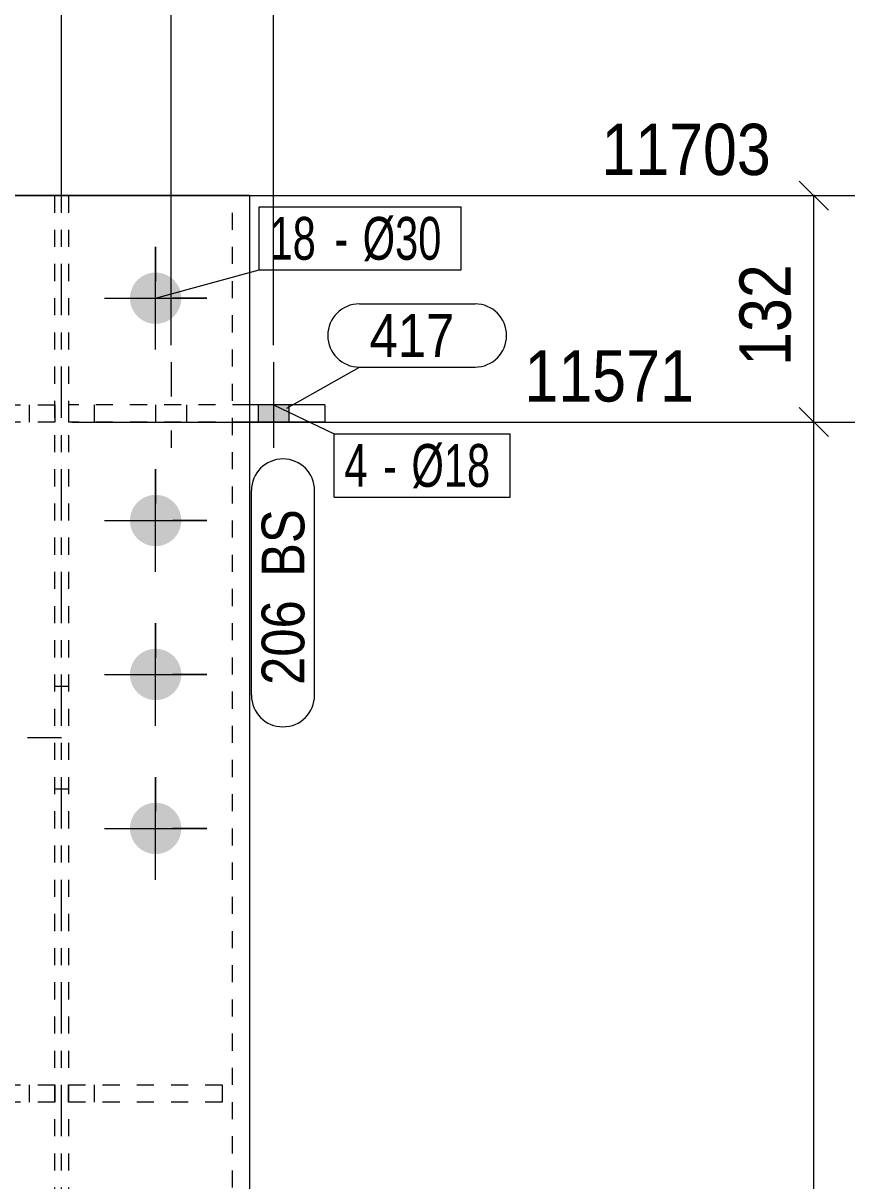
# Model space of a CAD drawing. Header units: millimetres. Extents: x 2 to 579, y 1 to 405.
# Drawn here: x 102 to 150.7, y 303.3 to 371 of the extents above; entities that cross this region are included whole.
import ezdxf

# ---------------------------------------------------------------- set-up
doc = ezdxf.new("R2010")
doc.units = ezdxf.units.MM
for name, pattern in [('XKITLINE00', [0]), ('XKITLINE01', [4, 1, -1, 1, -1]), ('XKITLINE02', [4, 2, -2]), ('XKITLINE03', [6, 3, -1, 1, -1])]:
    doc.linetypes.add(name, pattern=pattern)
for name, color, linetype, lineweight in [('Bolt', 3, 'Continuous', 0), ('BoltMark', 7, 'Continuous', 0), ('Dimensions', 7, 'Continuous', 0), ('Part', 2, 'Continuous', 0), ('PartMark', 7, 'Continuous', 0)]:
    doc.layers.add(name, color=color, linetype=linetype, lineweight=lineweight)
doc.styles.add('ARIAL', font='ARIAL.TTF')
doc.styles.add('ARIAL_NARROW', font='ARIALN.TTF')

# ---------------------------------------------------------------- blocks, each defined once
blk = doc.blocks.new('*A29')
at = {"layer": 'Bolt', "color": 3, "linetype": 'XKITLINE02', "lineweight": 0}
for p, q in [((103.88, 332.272), (104.68, 332.272)), ((102.28, 329.272), (106.28, 329.272)), ((103.88, 326.272), (104.68, 326.272))]:
    blk.add_line(p, q, dxfattribs=at)
blk = doc.blocks.new('*A33')
at = {"layer": 'Bolt'}
for points in [[(108.281, 354.991), (108.282, 355.028), (108.284, 355.065), (108.287, 355.101), (108.291, 355.138), (108.296, 355.174), (108.302, 355.211), (108.309, 355.247), (108.317, 355.283), (108.325, 355.319), (108.334, 355.354), (108.345, 355.39), (108.356, 355.425), (108.368, 355.46), (108.381, 355.494), (108.394, 355.528), (108.409, 355.562), (108.424, 355.596), (108.44, 355.629), (108.457, 355.661), (108.475, 355.694), (108.493, 355.726), (108.513, 355.757), (108.533, 355.788), (108.554, 355.818), (108.575, 355.848), (108.598, 355.877), (108.621, 355.906), (108.644, 355.934), (108.669, 355.962), (108.694, 355.989), (108.719, 356.015), (108.746, 356.041), (108.773, 356.066), (108.8, 356.09), (108.828, 356.114), (108.857, 356.137), (108.887, 356.159), (108.916, 356.181), (108.947, 356.202), (108.978, 356.222), (109.009, 356.241), (109.041, 356.26), (109.073, 356.277), (109.106, 356.294), (109.139, 356.31), (109.172, 356.326), (109.206, 356.34), (109.24, 356.354), (109.275, 356.367), (109.31, 356.379), (109.345, 356.39), (109.38, 356.4), (109.416, 356.409), (109.451, 356.418), (109.487, 356.426), (109.524, 356.432), (109.56, 356.438), (109.596, 356.443), (109.633, 356.447), (109.67, 356.45), (109.706, 356.453), (109.743, 356.454), (109.78, 356.454), (109.817, 356.454), (109.854, 356.453), (109.89, 356.45), (109.927, 356.447), (109.964, 356.443), (110, 356.438), (110.037, 356.432), (110.073, 356.426), (110.109, 356.418), (110.145, 356.409), (110.18, 356.4), (110.216, 356.39), (110.251, 356.379), (110.285, 356.367), (110.32, 356.354), (110.354, 356.34), (110.388, 356.326), (110.421, 356.31), (110.455, 356.294), (110.487, 356.277), (110.519, 356.26), (110.551, 356.241), (110.583, 356.222), (110.613, 356.202), (110.644, 356.181), (110.674, 356.159), (110.703, 356.137), (110.732, 356.114), (110.76, 356.09), (110.787, 356.066), (110.814, 356.041), (110.841, 356.015), (110.866, 355.989), (110.892, 355.962), (110.916, 355.934), (110.94, 355.906), (110.963, 355.877), (110.985, 355.848), (111.006, 355.818), (111.027, 355.788), (111.047, 355.757), (111.067, 355.726), (111.085, 355.694), (111.103, 355.661), (111.12, 355.629), (111.136, 355.596), (111.151, 355.562), (111.166, 355.528), (111.18, 355.494), (111.192, 355.46), (111.204, 355.425), (111.215, 355.39), (111.226, 355.354), (111.235, 355.319), (111.244, 355.283), (111.251, 355.247), (111.258, 355.211), (111.264, 355.174), (111.269, 355.138), (111.273, 355.101), (111.276, 355.065), (111.278, 355.028), (111.28, 354.991), (111.28, 354.954), (111.28, 354.918), (111.278, 354.881), (111.276, 354.844), (111.273, 354.807), (111.269, 354.771), (111.264, 354.734), (111.258, 354.698), (111.251, 354.662), (111.244, 354.626), (111.235, 354.59), (111.226, 354.554), (111.215, 354.519), (111.204, 354.484), (111.192, 354.449), (111.18, 354.415), (111.166, 354.38), (111.151, 354.347), (111.136, 354.313), (111.12, 354.28), (111.103, 354.247), (111.085, 354.215), (111.067, 354.183), (111.047, 354.152), (111.027, 354.121), (111.006, 354.091), (110.985, 354.061), (110.963, 354.032), (110.94, 354.003), (110.916, 353.975), (110.892, 353.947), (110.866, 353.92), (110.841, 353.894), (110.814, 353.868), (110.787, 353.843), (110.76, 353.819), (110.732, 353.795), (110.703, 353.772), (110.674, 353.75), (110.644, 353.728), (110.613, 353.707), (110.583, 353.687), (110.551, 353.668), (110.519, 353.649), (110.487, 353.632), (110.455, 353.615), (110.421, 353.598), (110.388, 353.583), (110.354, 353.569), (110.32, 353.555), (110.285, 353.542), (110.251, 353.53), (110.216, 353.519), (110.18, 353.509), (110.145, 353.499), (110.109, 353.491), (110.073, 353.483), (110.037, 353.476), (110, 353.471), (109.964, 353.466), (109.927, 353.462), (109.89, 353.458), (109.854, 353.456), (109.817, 353.455), (109.78, 353.454), (109.743, 353.455), (109.706, 353.456), (109.67, 353.458), (109.633, 353.462), (109.596, 353.466), (109.56, 353.471), (109.524, 353.476), (109.487, 353.483), (109.451, 353.491), (109.416, 353.499), (109.38, 353.509), (109.345, 353.519), (109.31, 353.53), (109.275, 353.542), (109.24, 353.555), (109.206, 353.569), (109.172, 353.583), (109.139, 353.598), (109.106, 353.615), (109.073, 353.632), (109.041, 353.649), (109.009, 353.668), (108.978, 353.687), (108.947, 353.707), (108.916, 353.728), (108.887, 353.75), (108.857, 353.772), (108.828, 353.795), (108.8, 353.819), (108.773, 353.843), (108.746, 353.868), (108.719, 353.894), (108.694, 353.92), (108.669, 353.947), (108.644, 353.975), (108.621, 354.003), (108.598, 354.032), (108.575, 354.061), (108.554, 354.091), (108.533, 354.121), (108.513, 354.152), (108.493, 354.183), (108.475, 354.215), (108.457, 354.247), (108.44, 354.28), (108.424, 354.313), (108.409, 354.347), (108.394, 354.38), (108.381, 354.415), (108.368, 354.449), (108.356, 354.484), (108.345, 354.519), (108.334, 354.554), (108.325, 354.59), (108.317, 354.626), (108.309, 354.662), (108.302, 354.698), (108.296, 354.734), (108.291, 354.771), (108.287, 354.807), (108.284, 354.844), (108.282, 354.881), (108.281, 354.918), (108.28, 354.954)], [(108.281, 341.991), (108.282, 342.028), (108.284, 342.065), (108.287, 342.101), (108.291, 342.138), (108.296, 342.174), (108.302, 342.211), (108.309, 342.247), (108.317, 342.283), (108.325, 342.319), (108.334, 342.354), (108.345, 342.39), (108.356, 342.425), (108.368, 342.46), (108.381, 342.494), (108.394, 342.528), (108.409, 342.562), (108.424, 342.596), (108.44, 342.629), (108.457, 342.661), (108.475, 342.694), (108.493, 342.726), (108.513, 342.757), (108.533, 342.788), (108.554, 342.818), (108.575, 342.848), (108.598, 342.877), (108.621, 342.906), (108.644, 342.934), (108.669, 342.962), (108.694, 342.989), (108.719, 343.015), (108.746, 343.041), (108.773, 343.066), (108.8, 343.09), (108.828, 343.114), (108.857, 343.137), (108.887, 343.159), (108.916, 343.181), (108.947, 343.202), (108.978, 343.222), (109.009, 343.241), (109.041, 343.26), (109.073, 343.277), (109.106, 343.294), (109.139, 343.31), (109.172, 343.326), (109.206, 343.34), (109.24, 343.354), (109.275, 343.367), (109.31, 343.379), (109.345, 343.39), (109.38, 343.4), (109.416, 343.409), (109.451, 343.418), (109.487, 343.426), (109.524, 343.432), (109.56, 343.438), (109.596, 343.443), (109.633, 343.447), (109.67, 343.45), (109.706, 343.453), (109.743, 343.454), (109.78, 343.454), (109.817, 343.454), (109.854, 343.453), (109.89, 343.45), (109.927, 343.447), (109.964, 343.443), (110, 343.438), (110.037, 343.432), (110.073, 343.426), (110.109, 343.418), (110.145, 343.409), (110.18, 343.4), (110.216, 343.39), (110.251, 343.379), (110.285, 343.367), (110.32, 343.354), (110.354, 343.34), (110.388, 343.326), (110.421, 343.31), (110.455, 343.294), (110.487, 343.277), (110.519, 343.26), (110.551, 343.241), (110.583, 343.222), (110.613, 343.202), (110.644, 343.181), (110.674, 343.159), (110.703, 343.137), (110.732, 343.114), (110.76, 343.09), (110.787, 343.066), (110.814, 343.041), (110.841, 343.015), (110.866, 342.989), (110.892, 342.962), (110.916, 342.934), (110.94, 342.906), (110.963, 342.877), (110.985, 342.848), (111.006, 342.818), (111.027, 342.788), (111.047, 342.757), (111.067, 342.726), (111.085, 342.694), (111.103, 342.661), (111.12, 342.629), (111.136, 342.596), (111.151, 342.562), (111.166, 342.528), (111.18, 342.494), (111.192, 342.46), (111.204, 342.425), (111.215, 342.39), (111.226, 342.354), (111.235, 342.319), (111.244, 342.283), (111.251, 342.247), (111.258, 342.211), (111.264, 342.174), (111.269, 342.138), (111.273, 342.101), (111.276, 342.065), (111.278, 342.028), (111.28, 341.991), (111.28, 341.954), (111.28, 341.918), (111.278, 341.881), (111.276, 341.844), (111.273, 341.807), (111.269, 341.771), (111.264, 341.734), (111.258, 341.698), (111.251, 341.662), (111.244, 341.626), (111.235, 341.59), (111.226, 341.554), (111.215, 341.519), (111.204, 341.484), (111.192, 341.449), (111.18, 341.415), (111.166, 341.38), (111.151, 341.347), (111.136, 341.313), (111.12, 341.28), (111.103, 341.247), (111.085, 341.215), (111.067, 341.183), (111.047, 341.152), (111.027, 341.121), (111.006, 341.091), (110.985, 341.061), (110.963, 341.032), (110.94, 341.003), (110.916, 340.975), (110.892, 340.947), (110.866, 340.92), (110.841, 340.894), (110.814, 340.868), (110.787, 340.843), (110.76, 340.819), (110.732, 340.795), (110.703, 340.772), (110.674, 340.75), (110.644, 340.728), (110.613, 340.707), (110.583, 340.687), (110.551, 340.668), (110.519, 340.649), (110.487, 340.632), (110.455, 340.615), (110.421, 340.598), (110.388, 340.583), (110.354, 340.569), (110.32, 340.555), (110.285, 340.542), (110.251, 340.53), (110.216, 340.519), (110.18, 340.509), (110.145, 340.499), (110.109, 340.491), (110.073, 340.483), (110.037, 340.476), (110, 340.471), (109.964, 340.466), (109.927, 340.462), (109.89, 340.458), (109.854, 340.456), (109.817, 340.455), (109.78, 340.454), (109.743, 340.455), (109.706, 340.456), (109.67, 340.458), (109.633, 340.462), (109.596, 340.466), (109.56, 340.471), (109.524, 340.476), (109.487, 340.483), (109.451, 340.491), (109.416, 340.499), (109.38, 340.509), (109.345, 340.519), (109.31, 340.53), (109.275, 340.542), (109.24, 340.555), (109.206, 340.569), (109.172, 340.583), (109.139, 340.598), (109.106, 340.615), (109.073, 340.632), (109.041, 340.649), (109.009, 340.668), (108.978, 340.687), (108.947, 340.707), (108.916, 340.728), (108.887, 340.75), (108.857, 340.772), (108.828, 340.795), (108.8, 340.819), (108.773, 340.843), (108.746, 340.868), (108.719, 340.894), (108.694, 340.92), (108.669, 340.947), (108.644, 340.975), (108.621, 341.003), (108.598, 341.032), (108.575, 341.061), (108.554, 341.091), (108.533, 341.121), (108.513, 341.152), (108.493, 341.183), (108.475, 341.215), (108.457, 341.247), (108.44, 341.28), (108.424, 341.313), (108.409, 341.347), (108.394, 341.38), (108.381, 341.415), (108.368, 341.449), (108.356, 341.484), (108.345, 341.519), (108.334, 341.554), (108.325, 341.59), (108.317, 341.626), (108.309, 341.662), (108.302, 341.698), (108.296, 341.734), (108.291, 341.771), (108.287, 341.807), (108.284, 341.844), (108.282, 341.881), (108.281, 341.918), (108.28, 341.954)], [(108.281, 332.991), (108.282, 333.028), (108.284, 333.065), (108.287, 333.101), (108.291, 333.138), (108.296, 333.174), (108.302, 333.211), (108.309, 333.247), (108.317, 333.283), (108.325, 333.319), (108.334, 333.354), (108.345, 333.39), (108.356, 333.425), (108.368, 333.46), (108.381, 333.494), (108.394, 333.528), (108.409, 333.562), (108.424, 333.596), (108.44, 333.629), (108.457, 333.661), (108.475, 333.694), (108.493, 333.726), (108.513, 333.757), (108.533, 333.788), (108.554, 333.818), (108.575, 333.848), (108.598, 333.877), (108.621, 333.906), (108.644, 333.934), (108.669, 333.962), (108.694, 333.989), (108.719, 334.015), (108.746, 334.041), (108.773, 334.066), (108.8, 334.09), (108.828, 334.114), (108.857, 334.137), (108.887, 334.159), (108.916, 334.181), (108.947, 334.202), (108.978, 334.222), (109.009, 334.241), (109.041, 334.26), (109.073, 334.277), (109.106, 334.294), (109.139, 334.31), (109.172, 334.326), (109.206, 334.34), (109.24, 334.354), (109.275, 334.367), (109.31, 334.379), (109.345, 334.39), (109.38, 334.4), (109.416, 334.409), (109.451, 334.418), (109.487, 334.426), (109.524, 334.432), (109.56, 334.438), (109.596, 334.443), (109.633, 334.447), (109.67, 334.45), (109.706, 334.453), (109.743, 334.454), (109.78, 334.454), (109.817, 334.454), (109.854, 334.453), (109.89, 334.45), (109.927, 334.447), (109.964, 334.443), (110, 334.438), (110.037, 334.432), (110.073, 334.426), (110.109, 334.418), (110.145, 334.409), (110.18, 334.4), (110.216, 334.39), (110.251, 334.379), (110.285, 334.367), (110.32, 334.354), (110.354, 334.34), (110.388, 334.326), (110.421, 334.31), (110.455, 334.294), (110.487, 334.277), (110.519, 334.26), (110.551, 334.241), (110.583, 334.222), (110.613, 334.202), (110.644, 334.181), (110.674, 334.159), (110.703, 334.137), (110.732, 334.114), (110.76, 334.09), (110.787, 334.066), (110.814, 334.041), (110.841, 334.015), (110.866, 333.989), (110.892, 333.962), (110.916, 333.934), (110.94, 333.906), (110.963, 333.877), (110.985, 333.848), (111.006, 333.818), (111.027, 333.788), (111.047, 333.757), (111.067, 333.726), (111.085, 333.694), (111.103, 333.661), (111.12, 333.629), (111.136, 333.596), (111.151, 333.562), (111.166, 333.528), (111.18, 333.494), (111.192, 333.46), (111.204, 333.425), (111.215, 333.39), (111.226, 333.354), (111.235, 333.319), (111.244, 333.283), (111.251, 333.247), (111.258, 333.211), (111.264, 333.174), (111.269, 333.138), (111.273, 333.101), (111.276, 333.065), (111.278, 333.028), (111.28, 332.991), (111.28, 332.954), (111.28, 332.918), (111.278, 332.881), (111.276, 332.844), (111.273, 332.807), (111.269, 332.771), (111.264, 332.734), (111.258, 332.698), (111.251, 332.662), (111.244, 332.626), (111.235, 332.59), (111.226, 332.554), (111.215, 332.519), (111.204, 332.484), (111.192, 332.449), (111.18, 332.415), (111.166, 332.38), (111.151, 332.347), (111.136, 332.313), (111.12, 332.28), (111.103, 332.247), (111.085, 332.215), (111.067, 332.183), (111.047, 332.152), (111.027, 332.121), (111.006, 332.091), (110.985, 332.061), (110.963, 332.032), (110.94, 332.003), (110.916, 331.975), (110.892, 331.947), (110.866, 331.92), (110.841, 331.894), (110.814, 331.868), (110.787, 331.843), (110.76, 331.819), (110.732, 331.795), (110.703, 331.772), (110.674, 331.75), (110.644, 331.728), (110.613, 331.707), (110.583, 331.687), (110.551, 331.668), (110.519, 331.649), (110.487, 331.632), (110.455, 331.615), (110.421, 331.598), (110.388, 331.583), (110.354, 331.569), (110.32, 331.555), (110.285, 331.542), (110.251, 331.53), (110.216, 331.519), (110.18, 331.509), (110.145, 331.499), (110.109, 331.491), (110.073, 331.483), (110.037, 331.476), (110, 331.471), (109.964, 331.466), (109.927, 331.462), (109.89, 331.458), (109.854, 331.456), (109.817, 331.455), (109.78, 331.454), (109.743, 331.455), (109.706, 331.456), (109.67, 331.458), (109.633, 331.462), (109.596, 331.466), (109.56, 331.471), (109.524, 331.476), (109.487, 331.483), (109.451, 331.491), (109.416, 331.499), (109.38, 331.509), (109.345, 331.519), (109.31, 331.53), (109.275, 331.542), (109.24, 331.555), (109.206, 331.569), (109.172, 331.583), (109.139, 331.598), (109.106, 331.615), (109.073, 331.632), (109.041, 331.649), (109.009, 331.668), (108.978, 331.687), (108.947, 331.707), (108.916, 331.728), (108.887, 331.75), (108.857, 331.772), (108.828, 331.795), (108.8, 331.819), (108.773, 331.843), (108.746, 331.868), (108.719, 331.894), (108.694, 331.92), (108.669, 331.947), (108.644, 331.975), (108.621, 332.003), (108.598, 332.032), (108.575, 332.061), (108.554, 332.091), (108.533, 332.121), (108.513, 332.152), (108.493, 332.183), (108.475, 332.215), (108.457, 332.247), (108.44, 332.28), (108.424, 332.313), (108.409, 332.347), (108.394, 332.38), (108.381, 332.415), (108.368, 332.449), (108.356, 332.484), (108.345, 332.519), (108.334, 332.554), (108.325, 332.59), (108.317, 332.626), (108.309, 332.662), (108.302, 332.698), (108.296, 332.734), (108.291, 332.771), (108.287, 332.807), (108.284, 332.844), (108.282, 332.881), (108.281, 332.918), (108.28, 332.954)], [(108.281, 323.991), (108.282, 324.028), (108.284, 324.065), (108.287, 324.101), (108.291, 324.138), (108.296, 324.174), (108.302, 324.211), (108.309, 324.247), (108.317, 324.283), (108.325, 324.319), (108.334, 324.354), (108.345, 324.39), (108.356, 324.425), (108.368, 324.46), (108.381, 324.494), (108.394, 324.528), (108.409, 324.562), (108.424, 324.596), (108.44, 324.629), (108.457, 324.661), (108.475, 324.694), (108.493, 324.726), (108.513, 324.757), (108.533, 324.788), (108.554, 324.818), (108.575, 324.848), (108.598, 324.877), (108.621, 324.906), (108.644, 324.934), (108.669, 324.962), (108.694, 324.989), (108.719, 325.015), (108.746, 325.041), (108.773, 325.066), (108.8, 325.09), (108.828, 325.114), (108.857, 325.137), (108.887, 325.159), (108.916, 325.181), (108.947, 325.202), (108.978, 325.222), (109.009, 325.241), (109.041, 325.26), (109.073, 325.277), (109.106, 325.294), (109.139, 325.31), (109.172, 325.326), (109.206, 325.34), (109.24, 325.354), (109.275, 325.367), (109.31, 325.379), (109.345, 325.39), (109.38, 325.4), (109.416, 325.409), (109.451, 325.418), (109.487, 325.426), (109.524, 325.432), (109.56, 325.438), (109.596, 325.443), (109.633, 325.447), (109.67, 325.45), (109.706, 325.453), (109.743, 325.454), (109.78, 325.454), (109.817, 325.454), (109.854, 325.453), (109.89, 325.45), (109.927, 325.447), (109.964, 325.443), (110, 325.438), (110.037, 325.432), (110.073, 325.426), (110.109, 325.418), (110.145, 325.409), (110.18, 325.4), (110.216, 325.39), (110.251, 325.379), (110.285, 325.367), (110.32, 325.354), (110.354, 325.34), (110.388, 325.326), (110.421, 325.31), (110.455, 325.294), (110.487, 325.277), (110.519, 325.26), (110.551, 325.241), (110.583, 325.222), (110.613, 325.202), (110.644, 325.181), (110.674, 325.159), (110.703, 325.137), (110.732, 325.114), (110.76, 325.09), (110.787, 325.066), (110.814, 325.041), (110.841, 325.015), (110.866, 324.989), (110.892, 324.962), (110.916, 324.934), (110.94, 324.906), (110.963, 324.877), (110.985, 324.848), (111.006, 324.818), (111.027, 324.788), (111.047, 324.757), (111.067, 324.726), (111.085, 324.694), (111.103, 324.661), (111.12, 324.629), (111.136, 324.596), (111.151, 324.562), (111.166, 324.528), (111.18, 324.494), (111.192, 324.46), (111.204, 324.425), (111.215, 324.39), (111.226, 324.354), (111.235, 324.319), (111.244, 324.283), (111.251, 324.247), (111.258, 324.211), (111.264, 324.174), (111.269, 324.138), (111.273, 324.101), (111.276, 324.065), (111.278, 324.028), (111.28, 323.991), (111.28, 323.954), (111.28, 323.918), (111.278, 323.881), (111.276, 323.844), (111.273, 323.807), (111.269, 323.771), (111.264, 323.734), (111.258, 323.698), (111.251, 323.662), (111.244, 323.626), (111.235, 323.59), (111.226, 323.554), (111.215, 323.519), (111.204, 323.484), (111.192, 323.449), (111.18, 323.415), (111.166, 323.38), (111.151, 323.347), (111.136, 323.313), (111.12, 323.28), (111.103, 323.247), (111.085, 323.215), (111.067, 323.183), (111.047, 323.152), (111.027, 323.121), (111.006, 323.091), (110.985, 323.061), (110.963, 323.032), (110.94, 323.003), (110.916, 322.975), (110.892, 322.947), (110.866, 322.92), (110.841, 322.894), (110.814, 322.868), (110.787, 322.843), (110.76, 322.819), (110.732, 322.795), (110.703, 322.772), (110.674, 322.75), (110.644, 322.728), (110.613, 322.707), (110.583, 322.687), (110.551, 322.668), (110.519, 322.649), (110.487, 322.632), (110.455, 322.615), (110.421, 322.598), (110.388, 322.583), (110.354, 322.569), (110.32, 322.555), (110.285, 322.542), (110.251, 322.53), (110.216, 322.519), (110.18, 322.509), (110.145, 322.499), (110.109, 322.491), (110.073, 322.483), (110.037, 322.476), (110, 322.471), (109.964, 322.466), (109.927, 322.462), (109.89, 322.458), (109.854, 322.456), (109.817, 322.455), (109.78, 322.454), (109.743, 322.455), (109.706, 322.456), (109.67, 322.458), (109.633, 322.462), (109.596, 322.466), (109.56, 322.471), (109.524, 322.476), (109.487, 322.483), (109.451, 322.491), (109.416, 322.499), (109.38, 322.509), (109.345, 322.519), (109.31, 322.53), (109.275, 322.542), (109.24, 322.555), (109.206, 322.569), (109.172, 322.583), (109.139, 322.598), (109.106, 322.615), (109.073, 322.632), (109.041, 322.649), (109.009, 322.668), (108.978, 322.687), (108.947, 322.707), (108.916, 322.728), (108.887, 322.75), (108.857, 322.772), (108.828, 322.795), (108.8, 322.819), (108.773, 322.843), (108.746, 322.868), (108.719, 322.894), (108.694, 322.92), (108.669, 322.947), (108.644, 322.975), (108.621, 323.003), (108.598, 323.032), (108.575, 323.061), (108.554, 323.091), (108.533, 323.121), (108.513, 323.152), (108.493, 323.183), (108.475, 323.215), (108.457, 323.247), (108.44, 323.28), (108.424, 323.313), (108.409, 323.347), (108.394, 323.38), (108.381, 323.415), (108.368, 323.449), (108.356, 323.484), (108.345, 323.519), (108.334, 323.554), (108.325, 323.59), (108.317, 323.626), (108.309, 323.662), (108.302, 323.698), (108.296, 323.734), (108.291, 323.771), (108.287, 323.807), (108.284, 323.844), (108.282, 323.881), (108.281, 323.918), (108.28, 323.954)]]:
    blk.add_hatch(color=3, dxfattribs=at).paths.add_polyline_path(points, flags=17)
at = {"layer": 'Bolt', "color": 3, "linetype": 'XKITLINE00', "lineweight": 0}
for p, q in [((109.78, 351.954), (109.78, 357.954)), ((106.78, 354.954), (112.78, 354.954)), ((109.78, 338.954), (109.78, 344.954)), ((106.78, 341.954), (112.78, 341.954)), ((109.78, 329.954), (109.78, 335.954)), ((106.78, 332.954), (112.78, 332.954)), ((109.78, 320.954), (109.78, 326.954)), ((106.78, 323.954), (112.78, 323.954))]:
    blk.add_line(p, q, dxfattribs=at)
blk = doc.blocks.new('*A34')
at = {"layer": 'Bolt', "color": 3, "linetype": 'XKITLINE00', "lineweight": 0}
for p, q in [((109.78, 357.954), (109.78, 355.956)), ((106.78, 354.954), (108.778, 354.954)), ((112.78, 354.954), (110.782, 354.954)), ((109.78, 351.954), (109.78, 353.952)), ((109.78, 344.954), (109.78, 342.956)), ((106.78, 341.954), (108.778, 341.954)), ((112.78, 341.954), (110.782, 341.954)), ((109.78, 338.954), (109.78, 340.952)), ((109.78, 335.954), (109.78, 333.956)), ((106.78, 332.954), (108.778, 332.954)), ((112.78, 332.954), (110.782, 332.954)), ((109.78, 329.954), (109.78, 331.952)), ((109.78, 326.954), (109.78, 324.956)), ((106.78, 323.954), (108.778, 323.954)), ((112.78, 323.954), (110.782, 323.954)), ((109.78, 320.954), (109.78, 322.952))]:
    blk.add_line(p, q, dxfattribs=at)
blk = doc.blocks.new('*A35')
at = {"layer": 'Bolt'}
blk.add_hatch(color=3, dxfattribs=at).paths.add_polyline_path([(117.58, 348.711), (117.58, 347.711), (115.78, 347.711), (115.78, 348.711)], flags=17)
blk.add_hatch(color=3, dxfattribs=at).paths.add_polyline_path([(117.58, 348.711), (117.58, 347.711), (115.78, 347.711), (115.78, 348.711)], flags=17)
at = {"layer": 'Bolt', "color": 3, "linetype": 'XKITLINE02', "lineweight": 0}
for p, q in [((110.68, 351.211), (110.68, 346.211)), ((110.68, 351.211), (110.68, 346.211)), ((109.78, 348.711), (109.78, 347.711)), ((109.78, 348.711), (109.78, 347.711)), ((111.58, 348.711), (111.58, 347.711)), ((111.58, 348.711), (111.58, 347.711))]:
    blk.add_line(p, q, dxfattribs=at)
at = {"layer": 'Bolt', "color": 3, "linetype": 'XKITLINE00', "lineweight": 0}
for p, q in [((116.68, 351.211), (116.68, 346.211)), ((116.68, 351.211), (116.68, 346.211)), ((115.78, 348.711), (115.78, 347.711)), ((115.78, 348.711), (115.78, 347.711)), ((117.58, 348.711), (117.58, 347.711)), ((117.58, 348.711), (117.58, 347.711))]:
    blk.add_line(p, q, dxfattribs=at)
blk = doc.blocks.new('*A36')
at = {"layer": 'Part', "color": 7, "linetype": 'XKITLINE03', "lineweight": 0}
blk.add_line((104.28, 209.954), (104.28, 370.954), dxfattribs=at)
at = {"layer": 'Part', "color": 7, "linetype": 'XKITLINE01', "lineweight": 0}
for p, q in [((114.28, 360.954), (94.28, 360.954)), ((103.88, 209.954), (103.88, 360.954)), ((104.68, 360.954), (104.68, 209.954)), ((114.28, 224.954), (114.28, 360.954))]:
    blk.add_line(p, q, dxfattribs=at)
blk = doc.blocks.new('*A38')
at = {"layer": 'Part', "color": 7, "linetype": 'XKITLINE01', "lineweight": 0}
for p, q in [((94.88, 348.711), (103.88, 348.711)), ((94.88, 347.711), (94.88, 348.711)), ((102.38, 348.711), (102.38, 347.711)), ((103.88, 348.711), (103.88, 347.711)), ((103.88, 347.711), (94.88, 347.711))]:
    blk.add_line(p, q, dxfattribs=at)
blk = doc.blocks.new('*A41')
at = {"layer": 'Part', "color": 7, "linetype": 'XKITLINE01', "lineweight": 0}
for p, q in [((104.68, 308.954), (113.68, 308.954)), ((104.68, 307.954), (104.68, 308.954)), ((106.18, 308.954), (106.18, 307.954)), ((113.68, 308.954), (113.68, 307.954)), ((113.68, 307.954), (104.68, 307.954))]:
    blk.add_line(p, q, dxfattribs=at)
blk = doc.blocks.new('*A42')
at = {"layer": 'Part', "color": 7, "linetype": 'XKITLINE01', "lineweight": 0}
for p, q in [((94.88, 308.954), (103.88, 308.954)), ((94.88, 307.954), (94.88, 308.954)), ((102.38, 308.954), (102.38, 307.954)), ((103.88, 308.954), (103.88, 307.954)), ((103.88, 307.954), (94.88, 307.954))]:
    blk.add_line(p, q, dxfattribs=at)
blk = doc.blocks.new('*A47')
at = {"layer": 'Part', "color": 2, "linetype": 'XKITLINE00', "lineweight": 0}
for p, q in [((93.28, 360.954), (115.28, 360.954)), ((115.28, 360.954), (115.28, 224.954))]:
    blk.add_line(p, q, dxfattribs=at)
blk = doc.blocks.new('*A48')
at = {"layer": 'Part', "color": 7, "linetype": 'XKITLINE01', "lineweight": 0}
for q in [(93.28, 360.954), (115.28, 224.954)]:
    blk.add_line((115.28, 360.954), q, dxfattribs=at)
blk = doc.blocks.new('*A49')
at = {"layer": 'Part', "color": 7, "linetype": 'XKITLINE01', "lineweight": 0}
for p, q in [((104.68, 348.711), (104.68, 347.711)), ((115.28, 348.711), (104.68, 348.711)), ((106.18, 348.711), (106.18, 347.711)), ((115.28, 347.711), (104.68, 347.711))]:
    blk.add_line(p, q, dxfattribs=at)
at = {"layer": 'Part', "color": 2, "linetype": 'XKITLINE00', "lineweight": 0}
for p, q in [((119.68, 348.711), (115.28, 348.711)), ((119.68, 348.711), (119.68, 347.711)), ((119.68, 347.711), (115.28, 347.711))]:
    blk.add_line(p, q, dxfattribs=at)
blk = doc.blocks.new('*A120')
at = {"layer": 'Dimensions', "color": 7, "linetype": 'XKITLINE00', "lineweight": 0}
for p, q in [((147.432, 348.56), (149.129, 346.863)), ((104.88, 347.711), (150.68, 347.711)), ((148.28, 97.131), (148.28, 347.711))]:
    blk.add_line(p, q, dxfattribs=at)
at = {"layer": 'Dimensions', "color": 3}
blk.add_point((148.28, 347.711), dxfattribs=at)
at = {"layer": 'Dimensions', "color": 3, "style": 'ARIAL', "width": 0.85}
blk.add_text('11571', height=3, dxfattribs=at).set_placement((131.355, 348.911))
blk = doc.blocks.new('*A121')
at = {"layer": 'Dimensions', "color": 7, "linetype": 'XKITLINE00', "lineweight": 0}
for p, q in [((147.432, 361.803), (149.129, 360.106)), ((115.28, 360.954), (150.68, 360.954)), ((148.28, 347.711), (148.28, 360.954)), ((147.432, 348.56), (149.129, 346.863)), ((104.88, 347.711), (150.68, 347.711))]:
    blk.add_line(p, q, dxfattribs=at)
at = {"layer": 'Dimensions', "color": 3}
for p in [(148.28, 360.954), (148.28, 347.711)]:
    blk.add_point(p, dxfattribs=at)
at = {"layer": 'Dimensions', "color": 3, "style": 'ARIAL', "width": 0.85}
blk.add_text('11703', height=3, dxfattribs=at).set_placement((135.855, 362.154))
blk.add_text('132', height=3, rotation=90.00021, dxfattribs=at).set_placement((146.93, 350.995))
blk = doc.blocks.new('*A137')
at = {"layer": 'BoltMark', "color": 7, "linetype": 'XKITLINE00', "lineweight": 0}
for p, q in [((115.842, 360.304), (127.658, 360.304)), ((115.842, 356.604), (115.842, 360.304)), ((127.658, 356.604), (127.658, 360.304)), ((109.78, 354.954), (115.842, 356.604)), ((115.842, 356.604), (127.658, 356.604))]:
    blk.add_line(p, q, dxfattribs=at)
at = {"layer": 'BoltMark', "color": 3, "style": 'ARIAL_NARROW', "width": 0.85}
for s, p in [('18', (116.442, 357.204)), ('Ø30', (121.891, 357.204)), ('-', (120.232, 357.204))]:
    blk.add_text(s, height=2.5, dxfattribs=at).set_placement(p)
blk = doc.blocks.new('*A138')
at = {"layer": 'BoltMark', "color": 7, "linetype": 'XKITLINE00', "lineweight": 0}
for p, q in [((116.68, 348.711), (120.216, 347.026)), ((120.216, 347.026), (130.512, 347.026)), ((120.216, 343.326), (120.216, 347.026)), ((130.512, 343.326), (130.512, 347.026)), ((120.216, 343.326), (130.512, 343.326))]:
    blk.add_line(p, q, dxfattribs=at)
at = {"layer": 'BoltMark', "color": 3, "style": 'ARIAL_NARROW', "width": 0.85}
for s, p in [('4', (120.816, 343.926)), ('Ø18', (124.745, 343.926)), ('-', (123.085, 343.926))]:
    blk.add_text(s, height=2.5, dxfattribs=at).set_placement(p)
blk = doc.blocks.new('*A140')
at = {"layer": 'PartMark', "color": 7, "linetype": 'XKITLINE00', "lineweight": 0}
for p, q in [((121.698, 354.623), (128.461, 354.623)), ((117.456, 348.531), (121.698, 350.923)), ((121.698, 350.923), (128.461, 350.923))]:
    blk.add_line(p, q, dxfattribs=at)
for centre, start, end in [((121.698, 352.773), 90, 270), ((128.461, 352.773), 270, 90)]:
    blk.add_arc(centre, 1.85, start, end, dxfattribs=at)
at = {"layer": 'PartMark', "color": 3, "style": 'ARIAL', "width": 0.85}
blk.add_text('417', height=2.5, dxfattribs=at).set_placement((122.298, 351.523))
blk = doc.blocks.new('*A147')
at = {"layer": 'PartMark', "color": 7, "linetype": 'XKITLINE00', "lineweight": 0}
for p, q in [((115.38, 331.743), (115.38, 343.704)), ((119.08, 331.743), (119.08, 343.704))]:
    blk.add_line(p, q, dxfattribs=at)
for centre, start, end in [((117.23, 343.704), 0, 180), ((117.23, 331.743), 180, 0)]:
    blk.add_arc(centre, 1.85, start, end, dxfattribs=at)
at = {"layer": 'PartMark', "color": 3, "style": 'ARIAL', "width": 0.85}
for s, p in [('BS', (118.48, 338.656)), ('206', (118.48, 332.343))]:
    blk.add_text(s, height=2.5, rotation=90.00021, dxfattribs=at).set_placement(p)
blk = doc.blocks.new('*A152')
at = {"layer": 'Dimensions', "color": 7, "linetype": 'XKITLINE00', "lineweight": 0}
for p, q in [((104.28, 361.954), (104.28, 375.981)), ((110.68, 352.211), (110.68, 375.981)), ((105.129, 373.979), (103.432, 372.282)), ((111.529, 373.979), (109.832, 372.282)), ((104.28, 373.131), (110.68, 373.131))]:
    blk.add_line(p, q, dxfattribs=at)
at = {"layer": 'Dimensions', "color": 3}
for p in [(104.28, 373.131), (110.68, 373.131)]:
    blk.add_point(p, dxfattribs=at)
at = {"layer": 'Dimensions', "color": 3, "style": 'ARIAL', "width": 0.85}
blk.add_text('64', height=3, dxfattribs=at).set_placement((105.255, 374.481))
blk = doc.blocks.new('*A153')
at = {"layer": 'Dimensions', "color": 7, "linetype": 'XKITLINE00', "lineweight": 0}
for p, q in [((110.68, 352.211), (110.68, 375.981)), ((116.68, 352.211), (116.68, 375.981)), ((111.529, 373.979), (109.832, 372.282)), ((117.529, 373.979), (115.832, 372.282)), ((110.68, 373.131), (116.68, 373.131))]:
    blk.add_line(p, q, dxfattribs=at)
at = {"layer": 'Dimensions', "color": 3}
for p in [(110.68, 373.131), (116.68, 373.131)]:
    blk.add_point(p, dxfattribs=at)
at = {"layer": 'Dimensions', "color": 3, "style": 'ARIAL', "width": 0.85}
blk.add_text('60', height=3, dxfattribs=at).set_placement((111.455, 374.481))

msp = doc.modelspace()

# ---------------------------------------------------------------- block references
at = {"lineweight": 0}
for name in ['*A152', '*A153', '*A121', '*A47', '*A48', '*A137', '*A33', '*A34', '*A140', '*A120', '*A35', '*A38', '*A49', '*A138', '*A147', '*A29', '*A42', '*A41']:
    msp.add_blockref(name, (0, 0), dxfattribs=at)
at = {"layer": 'Part', "lineweight": 0}
msp.add_blockref('*A36', (0, 0), dxfattribs=at)

doc.saveas('drawing.dxf')
